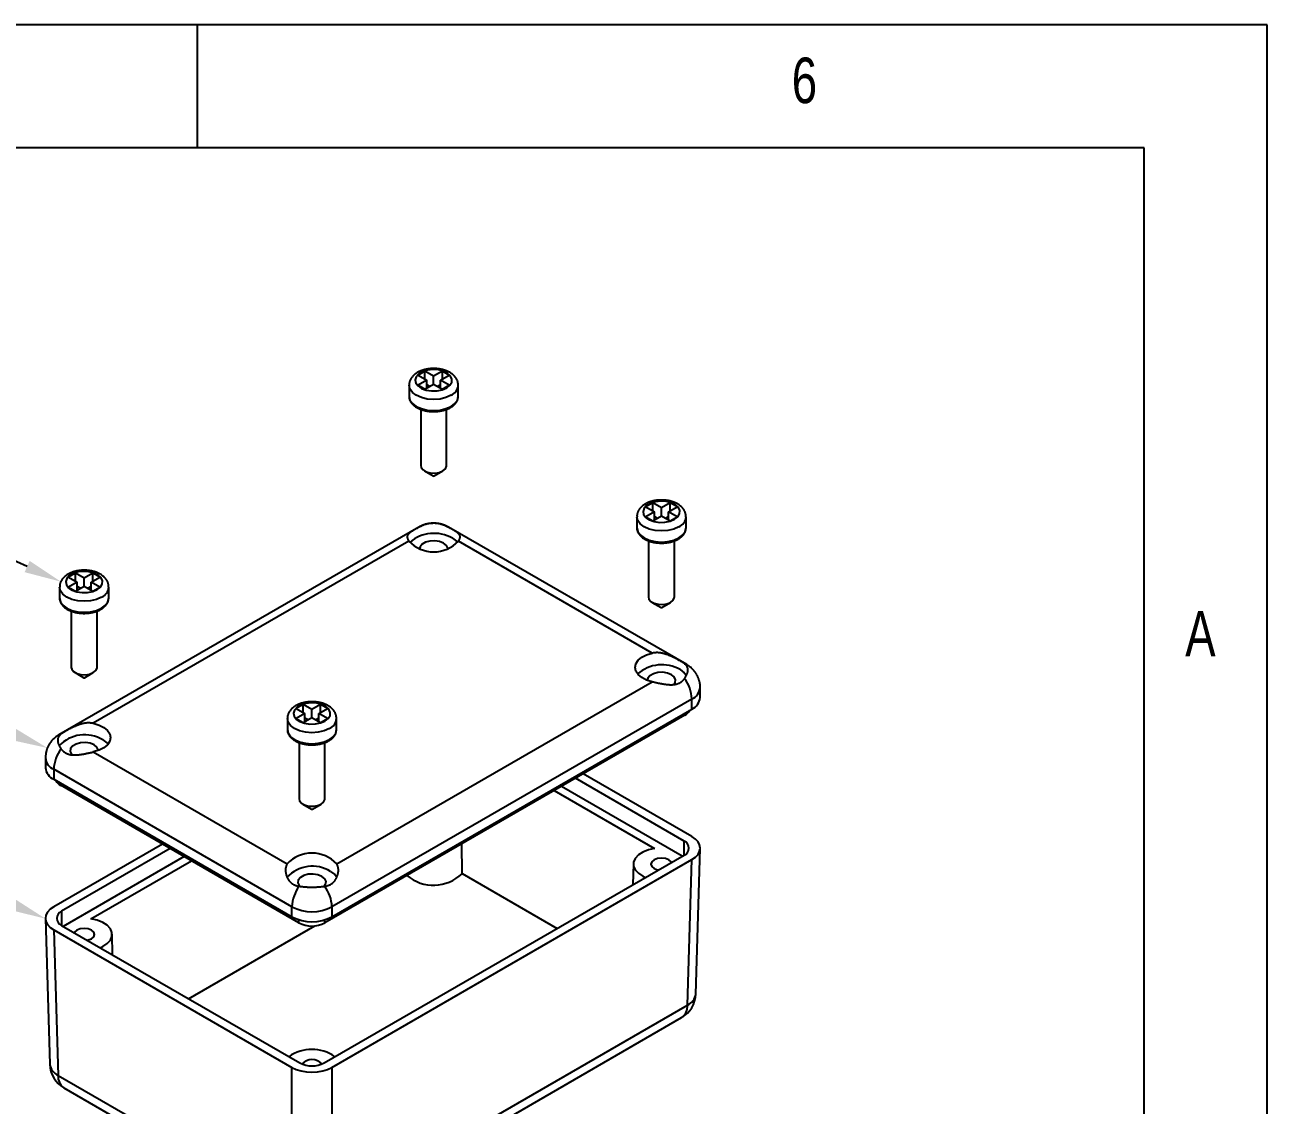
# Model space of a CAD drawing. Extents: x 5 to 292, y 5 to 205.
# Drawn here: x 241.5 to 292, y 161.1 to 205 of the extents above; entities that cross this region are included whole.
import ezdxf

# ---------------------------------------------------------------- set-up
doc = ezdxf.new("R2010")
doc.units = 0
doc.layers.get('0').update_dxf_attribs({"linetype": 'CONTINUOUS'})
doc.styles.add('SLDTEXTSTYLE0', font='TXT', dxfattribs={"width": 0.75})

# ---------------------------------------------------------------- blocks, each defined once
blk = doc.blocks.new('*X37')
at = {"color": 7, "linetype": 'CONTINUOUS'}
blk.add_line((240.94, 169.244), (220.015, 178.225), dxfattribs=at)
blk.add_solid([(241.038, 169.474), (242.318, 168.652), (240.841, 169.014)], dxfattribs=at)
blk = doc.blocks.new('*X38')
at = {"color": 7, "linetype": 'CONTINUOUS'}
blk.add_line((241.004, 176.152), (218.191, 185.304), dxfattribs=at)
blk.add_solid([(241.097, 176.384), (242.396, 175.594), (240.911, 175.92)], dxfattribs=at)
blk = doc.blocks.new('*X39')
at = {"color": 7, "linetype": 'CONTINUOUS'}
blk.add_line((241.574, 182.97), (219.493, 192.864), dxfattribs=at)
blk.add_solid([(241.676, 183.199), (242.943, 182.357), (241.471, 182.742)], dxfattribs=at)

msp = doc.modelspace()

# ---------------------------------------------------------------- linework, layer by layer
at = {"color": 7, "linetype": 'CONTINUOUS'}
for p, q in [((292, 205), (5, 205)), ((248.5, 200), (248.5, 205)), ((292, 77.25), (292, 205)), ((287, 200), (10, 200)), ((287, 60.25), (287, 200)), ((257.752, 190.913), (257.469, 190.75)), ((257.469, 190.75), (257.822, 190.546)), ((257.822, 190.546), (257.469, 190.342)), ((258.105, 190.709), (257.752, 190.913)), ((257.752, 190.587), (257.752, 190.913)), ((257.822, 190.219), (257.822, 190.546)), ((258.459, 190.913), (258.105, 190.709)), ((258.105, 190.383), (258.105, 190.709)), ((258.388, 190.546), (258.742, 190.75)), ((258.742, 190.342), (258.388, 190.546)), ((258.388, 190.219), (258.388, 190.546)), ((258.742, 190.75), (258.459, 190.913)), ((258.459, 190.587), (258.459, 190.913)), ((257.105, 190.342), (257.105, 189.893)), ((257.469, 190.342), (257.752, 190.179)), ((257.752, 190.179), (258.105, 190.383)), ((257.946, 190.291), (257.822, 190.362)), ((258.105, 190.383), (258.459, 190.179)), ((258.388, 190.362), (258.264, 190.291)), ((258.459, 190.179), (258.742, 190.342)), ((259.105, 189.893), (259.105, 190.342)), ((257.58, 189.366), (257.58, 187.076)), ((258.63, 187.076), (258.63, 189.367)), ((257.734, 186.861), (258.088, 186.657)), ((258.123, 186.657), (258.477, 186.861)), ((267.015, 185.566), (266.732, 185.403)), ((267.368, 185.362), (267.015, 185.566)), ((267.015, 185.239), (267.015, 185.566)), ((267.722, 185.566), (267.368, 185.362)), ((268.005, 185.403), (267.722, 185.566)), ((267.722, 185.239), (267.722, 185.566)), ((266.368, 184.994), (266.368, 184.545)), ((266.732, 185.403), (267.085, 185.198)), ((267.085, 185.198), (266.732, 184.994)), ((266.732, 184.994), (267.015, 184.831)), ((267.015, 184.831), (267.368, 185.035)), ((267.085, 184.872), (267.085, 185.198)), ((267.209, 184.943), (267.085, 185.015)), ((267.368, 185.035), (267.368, 185.362)), ((267.368, 185.035), (267.722, 184.831)), ((267.651, 185.015), (267.527, 184.943)), ((267.651, 185.198), (268.005, 185.403)), ((268.005, 184.994), (267.651, 185.198)), ((267.651, 184.872), (267.651, 185.198)), ((267.722, 184.831), (268.005, 184.994)), ((268.368, 184.545), (268.368, 184.994)), ((257.499, 184.573), (242.862, 176.124)), ((268.399, 178.981), (258.711, 184.573)), ((257.097, 184.003), (244.265, 176.595)), ((266.996, 179.452), (259.114, 184.003)), ((266.843, 184.018), (266.843, 181.728)), ((267.893, 181.728), (267.893, 184.019)), ((243.539, 182.708), (243.256, 182.545)), ((243.256, 182.545), (243.61, 182.341)), ((243.892, 182.504), (243.539, 182.708)), ((243.539, 182.382), (243.539, 182.708)), ((244.246, 182.708), (243.892, 182.504)), ((243.892, 182.178), (243.892, 182.504)), ((244.175, 182.341), (244.529, 182.545)), ((244.529, 182.545), (244.246, 182.708)), ((244.246, 182.382), (244.246, 182.708)), ((242.892, 182.137), (242.892, 181.688)), ((243.61, 182.341), (243.256, 182.137)), ((243.256, 182.137), (243.539, 181.974)), ((243.539, 181.974), (243.892, 182.178)), ((243.61, 182.014), (243.61, 182.341)), ((243.733, 182.086), (243.61, 182.157)), ((243.892, 182.178), (244.246, 181.974)), ((244.175, 182.157), (244.052, 182.086)), ((244.529, 182.137), (244.175, 182.341)), ((244.175, 182.014), (244.175, 182.341)), ((244.246, 181.974), (244.529, 182.137)), ((244.892, 181.688), (244.892, 182.137)), ((266.997, 181.514), (267.351, 181.31)), ((267.386, 181.31), (267.74, 181.514)), ((243.367, 181.161), (243.367, 178.871)), ((244.417, 178.871), (244.417, 181.162)), ((243.521, 178.656), (243.875, 178.452)), ((243.91, 178.452), (244.264, 178.656)), ((254.164, 170.88), (266.996, 178.288)), ((268.943, 177.645), (268.943, 178.054)), ((252.802, 177.361), (252.519, 177.198)), ((253.155, 177.157), (252.802, 177.361)), ((252.802, 177.034), (252.802, 177.361)), ((253.509, 177.361), (253.155, 177.157)), ((253.792, 177.198), (253.509, 177.361)), ((253.509, 177.034), (253.509, 177.361)), ((268.606, 177.584), (253.969, 169.134)), ((268.606, 177.176), (268.606, 177.584)), ((252.519, 177.198), (252.873, 176.994)), ((252.873, 176.994), (252.519, 176.789)), ((252.802, 176.626), (253.155, 176.83)), ((252.873, 176.667), (252.873, 176.994)), ((253.155, 176.83), (253.155, 177.157)), ((253.155, 176.83), (253.509, 176.626)), ((253.438, 176.994), (253.792, 177.198)), ((253.792, 176.789), (253.438, 176.994)), ((253.438, 176.667), (253.438, 176.994)), ((268.323, 176.931), (253.686, 168.481)), ((253.969, 168.726), (268.606, 177.176)), ((252.155, 176.789), (252.155, 176.34)), ((252.519, 176.789), (252.802, 176.626)), ((252.996, 176.738), (252.873, 176.81)), ((253.438, 176.81), (253.315, 176.738)), ((253.509, 176.626), (253.792, 176.789)), ((254.155, 176.34), (254.155, 176.789)), ((252.63, 175.813), (252.63, 173.523)), ((253.68, 173.523), (253.68, 175.815)), ((244.265, 175.431), (252.147, 170.88)), ((242.318, 175.196), (242.318, 174.788)), ((252.342, 169.134), (242.655, 174.727)), ((242.655, 174.727), (242.655, 174.319)), ((242.655, 174.319), (252.342, 168.726)), ((268.288, 171.807), (263.867, 174.359)), ((268.606, 171.991), (264.186, 174.543)), ((252.625, 168.481), (242.938, 174.074)), ((263.009, 173.863), (267.092, 171.506)), ((268.217, 171.195), (263.302, 174.032)), ((252.784, 173.309), (253.138, 173.105)), ((253.173, 173.105), (253.527, 173.309)), ((247.075, 171.685), (242.655, 169.133)), ((247.393, 171.501), (242.973, 168.95)), ((259.261, 170.482), (259.251, 171.694)), ((268.763, 165.587), (268.943, 171.51)), ((247.959, 171.175), (243.044, 168.337)), ((244.169, 168.649), (248.252, 171.006)), ((253.65, 162.786), (268.288, 171.236)), ((253.969, 162.602), (268.606, 171.052)), ((266.229, 170.876), (266.211, 170.037)), ((268.427, 165.136), (268.606, 171.052)), ((259.261, 170.482), (263.121, 168.253)), ((252.342, 168.726), (252.342, 169.134)), ((253.969, 169.134), (253.969, 168.726)), ((242.318, 168.652), (242.497, 162.73)), ((242.973, 168.378), (252.66, 162.786)), ((248.14, 165.396), (253.275, 168.36)), ((242.655, 168.195), (252.342, 162.602)), ((242.655, 168.195), (242.834, 162.279)), ((245.049, 167.18), (245.031, 168.019)), ((253.969, 156.789), (268.427, 165.136)), ((253.73, 156.279), (268.189, 164.626)), ((242.834, 162.279), (252.342, 156.789)), ((252.342, 156.789), (252.342, 162.602)), ((253.969, 162.602), (253.969, 156.789)), ((243.072, 161.768), (252.581, 156.279))]:
    msp.add_line(p, q, dxfattribs=at)
at = {"color": 8, "linetype": 'CONTINUOUS'}
for p, q in [((268.323, 176.931), (268.323, 177.013)), ((242.938, 174.074), (242.938, 174.155)), ((268.288, 171.236), (268.288, 171.807)), ((242.973, 168.95), (242.973, 168.378)), ((252.625, 168.481), (252.625, 168.607)), ((253.686, 168.481), (253.686, 168.607))]:
    msp.add_line(p, q, dxfattribs=at)
at = {"color": 7, "linetype": 'CONTINUOUS'}
for points in [[(259.102, 190.344), (259.1, 190.363), (259.099, 190.382), (259.098, 190.401), (259.096, 190.42), (259.093, 190.439), (259.09, 190.458), (259.086, 190.476), (259.082, 190.495), (259.076, 190.513), (259.07, 190.531), (259.062, 190.548), (259.054, 190.566), (259.046, 190.583), (259.036, 190.6), (259.026, 190.616), (259.016, 190.632), (259.005, 190.648), (258.993, 190.664), (258.981, 190.679), (258.969, 190.694), (258.956, 190.709), (258.943, 190.723), (258.929, 190.737), (258.915, 190.751), (258.9, 190.764), (258.886, 190.777), (258.87, 190.79), (258.854, 190.802), (258.838, 190.814), (258.822, 190.826), (258.805, 190.837), (258.787, 190.848), (258.77, 190.859), (258.752, 190.869), (258.734, 190.879), (258.715, 190.889), (258.696, 190.899), (258.677, 190.908), (258.657, 190.916), (258.637, 190.925), (258.617, 190.933), (258.597, 190.941), (258.577, 190.948), (258.556, 190.955), (258.535, 190.962), (258.513, 190.968), (258.492, 190.974), (258.47, 190.98), (258.448, 190.985), (258.426, 190.99), (258.404, 190.995), (258.382, 191), (258.359, 191.004), (258.336, 191.007), (258.313, 191.011), (258.29, 191.014), (258.267, 191.016), (258.244, 191.018), (258.221, 191.02), (258.198, 191.022), (258.174, 191.023), (258.151, 191.024), (258.128, 191.025), (258.104, 191.025), (258.081, 191.025), (258.058, 191.024), (258.034, 191.023), (258.011, 191.022), (257.988, 191.02), (257.964, 191.018), (257.941, 191.016), (257.918, 191.013), (257.895, 191.01), (257.872, 191.007), (257.85, 191.003), (257.827, 190.999), (257.805, 190.995), (257.783, 190.99), (257.761, 190.985), (257.739, 190.98), (257.717, 190.974), (257.695, 190.968), (257.674, 190.961), (257.653, 190.955), (257.632, 190.947), (257.612, 190.94), (257.591, 190.932), (257.571, 190.924), (257.552, 190.916), (257.532, 190.907), (257.513, 190.898), (257.494, 190.888), (257.476, 190.879), (257.457, 190.869), (257.439, 190.858), (257.422, 190.848), (257.404, 190.836), (257.388, 190.825), (257.371, 190.813), (257.355, 190.801), (257.339, 190.789), (257.324, 190.776), (257.309, 190.763), (257.294, 190.75), (257.28, 190.736), (257.266, 190.722), (257.253, 190.708), (257.241, 190.693), (257.228, 190.678), (257.217, 190.663), (257.205, 190.647), (257.195, 190.631), (257.184, 190.615), (257.174, 190.598), (257.165, 190.581), (257.156, 190.564), (257.148, 190.547), (257.14, 190.529), (257.133, 190.511), (257.126, 190.493), (257.121, 190.475), (257.117, 190.456), (257.114, 190.437), (257.112, 190.419), (257.111, 190.4), (257.111, 190.381), (257.112, 190.362), (257.113, 190.342)], [(257.11, 189.896), (257.108, 189.88), (257.106, 189.863), (257.106, 189.847), (257.107, 189.831), (257.109, 189.815), (257.113, 189.798), (257.118, 189.782), (257.123, 189.766), (257.129, 189.75), (257.136, 189.735), (257.144, 189.719), (257.152, 189.704), (257.16, 189.689), (257.168, 189.674), (257.178, 189.659), (257.187, 189.644), (257.197, 189.63), (257.207, 189.616), (257.218, 189.602), (257.23, 189.589), (257.242, 189.575), (257.255, 189.562), (257.268, 189.55), (257.281, 189.537), (257.296, 189.525), (257.31, 189.513), (257.325, 189.501), (257.341, 189.489), (257.357, 189.478), (257.373, 189.467), (257.39, 189.456), (257.407, 189.446), (257.425, 189.435), (257.443, 189.425), (257.461, 189.416), (257.479, 189.407), (257.498, 189.397), (257.518, 189.389), (257.537, 189.38), (257.557, 189.372), (257.578, 189.364), (257.598, 189.357), (257.619, 189.349), (257.64, 189.342), (257.662, 189.336), (257.683, 189.33), (257.705, 189.324), (257.727, 189.318), (257.75, 189.313), (257.772, 189.308), (257.795, 189.303), (257.818, 189.299), (257.841, 189.295), (257.864, 189.291), (257.888, 189.288), (257.911, 189.285), (257.935, 189.282), (257.958, 189.28), (257.982, 189.278), (258.006, 189.276), (258.03, 189.275), (258.054, 189.274), (258.078, 189.273), (258.102, 189.273), (258.126, 189.273), (258.15, 189.274), (258.174, 189.275), (258.198, 189.276), (258.222, 189.277), (258.246, 189.279), (258.269, 189.281), (258.293, 189.284), (258.317, 189.287), (258.34, 189.29), (258.363, 189.294), (258.387, 189.297), (258.409, 189.302), (258.432, 189.306), (258.455, 189.311), (258.477, 189.316), (258.499, 189.322), (258.521, 189.328), (258.543, 189.334), (258.565, 189.341), (258.586, 189.348), (258.607, 189.355), (258.627, 189.362), (258.648, 189.37), (258.668, 189.378), (258.688, 189.386), (258.707, 189.395), (258.726, 189.404), (258.745, 189.413), (258.763, 189.423), (258.781, 189.433), (258.799, 189.443), (258.816, 189.453), (258.833, 189.464), (258.849, 189.475), (258.865, 189.486), (258.881, 189.498), (258.896, 189.509), (258.911, 189.521), (258.925, 189.534), (258.939, 189.546), (258.952, 189.559), (258.965, 189.572), (258.977, 189.585), (258.989, 189.599), (259.001, 189.613), (259.012, 189.627), (259.022, 189.641), (259.032, 189.655), (259.041, 189.67), (259.05, 189.685), (259.058, 189.7), (259.066, 189.715), (259.072, 189.731), (259.078, 189.746), (259.083, 189.762), (259.087, 189.778), (259.091, 189.794), (259.094, 189.81), (259.096, 189.827), (259.098, 189.843), (259.1, 189.859), (259.102, 189.876), (259.103, 189.892)], [(268.365, 184.996), (268.363, 185.015), (268.362, 185.035), (268.361, 185.054), (268.359, 185.073), (268.356, 185.091), (268.353, 185.11), (268.35, 185.129), (268.345, 185.147), (268.339, 185.165), (268.333, 185.183), (268.325, 185.201), (268.317, 185.218), (268.309, 185.235), (268.299, 185.252), (268.289, 185.269), (268.279, 185.285), (268.268, 185.301), (268.256, 185.317), (268.244, 185.332), (268.232, 185.347), (268.219, 185.361), (268.206, 185.376), (268.192, 185.39), (268.178, 185.403), (268.164, 185.417), (268.149, 185.43), (268.133, 185.442), (268.117, 185.455), (268.101, 185.467), (268.085, 185.479), (268.068, 185.49), (268.051, 185.501), (268.033, 185.512), (268.015, 185.522), (267.997, 185.532), (267.978, 185.542), (267.959, 185.551), (267.94, 185.56), (267.92, 185.569), (267.901, 185.577), (267.881, 185.585), (267.86, 185.593), (267.84, 185.601), (267.819, 185.608), (267.798, 185.614), (267.776, 185.621), (267.755, 185.627), (267.733, 185.633), (267.711, 185.638), (267.689, 185.643), (267.667, 185.648), (267.645, 185.652), (267.622, 185.656), (267.599, 185.66), (267.577, 185.663), (267.554, 185.666), (267.531, 185.669), (267.507, 185.671), (267.484, 185.673), (267.461, 185.674), (267.438, 185.676), (267.414, 185.677), (267.391, 185.677), (267.367, 185.677), (267.344, 185.677), (267.321, 185.677), (267.297, 185.676), (267.274, 185.674), (267.251, 185.673), (267.228, 185.671), (267.204, 185.669), (267.181, 185.666), (267.158, 185.663), (267.136, 185.66), (267.113, 185.656), (267.09, 185.652), (267.068, 185.647), (267.046, 185.643), (267.024, 185.638), (267.002, 185.632), (266.98, 185.626), (266.959, 185.62), (266.937, 185.614), (266.916, 185.607), (266.895, 185.6), (266.875, 185.593), (266.855, 185.585), (266.835, 185.577), (266.815, 185.568), (266.795, 185.559), (266.776, 185.55), (266.757, 185.541), (266.739, 185.531), (266.72, 185.521), (266.702, 185.511), (266.685, 185.5), (266.668, 185.489), (266.651, 185.478), (266.634, 185.466), (266.618, 185.454), (266.602, 185.441), (266.587, 185.429), (266.572, 185.416), (266.557, 185.402), (266.543, 185.389), (266.529, 185.375), (266.516, 185.36), (266.504, 185.346), (266.492, 185.331), (266.48, 185.315), (266.469, 185.3), (266.458, 185.284), (266.447, 185.267), (266.438, 185.251), (266.428, 185.234), (266.419, 185.217), (266.411, 185.199), (266.403, 185.182), (266.396, 185.164), (266.39, 185.146), (266.384, 185.127), (266.38, 185.109), (266.377, 185.09), (266.375, 185.071), (266.374, 185.052), (266.374, 185.033), (266.375, 185.014), (266.376, 184.995)], [(257.587, 184.609), (257.571, 184.6), (257.554, 184.592), (257.538, 184.584), (257.522, 184.575), (257.506, 184.567), (257.49, 184.558), (257.474, 184.55), (257.459, 184.541), (257.443, 184.533), (257.428, 184.524), (257.413, 184.516), (257.398, 184.508), (257.384, 184.499), (257.369, 184.491), (257.355, 184.483), (257.341, 184.475), (257.328, 184.467), (257.315, 184.46), (257.302, 184.452), (257.289, 184.444), (257.276, 184.437), (257.264, 184.43), (257.252, 184.422), (257.241, 184.415), (257.229, 184.408), (257.218, 184.401), (257.207, 184.394), (257.197, 184.387), (257.187, 184.38), (257.177, 184.374), (257.167, 184.367), (257.158, 184.36), (257.149, 184.354), (257.141, 184.348), (257.133, 184.341), (257.125, 184.335), (257.117, 184.329), (257.11, 184.322), (257.103, 184.316), (257.096, 184.31), (257.09, 184.304), (257.084, 184.298), (257.078, 184.291), (257.073, 184.285), (257.068, 184.279), (257.063, 184.273), (257.059, 184.267), (257.055, 184.26), (257.051, 184.254), (257.047, 184.247), (257.044, 184.241), (257.041, 184.234), (257.039, 184.228), (257.037, 184.221), (257.035, 184.214), (257.033, 184.207), (257.032, 184.2), (257.031, 184.193), (257.03, 184.186), (257.03, 184.179), (257.03, 184.172), (257.03, 184.164), (257.031, 184.157), (257.032, 184.149), (257.034, 184.141), (257.035, 184.133), (257.038, 184.125), (257.04, 184.116), (257.043, 184.108), (257.047, 184.099), (257.051, 184.09), (257.055, 184.081), (257.059, 184.071), (257.064, 184.062), (257.069, 184.052), (257.074, 184.042), (257.08, 184.033), (257.085, 184.023), (257.091, 184.013), (257.097, 184.003)], [(258.711, 184.573), (258.693, 184.582), (258.676, 184.591), (258.658, 184.6), (258.64, 184.608), (258.622, 184.617), (258.604, 184.625), (258.586, 184.633), (258.568, 184.641), (258.55, 184.649), (258.532, 184.656), (258.513, 184.663), (258.495, 184.67), (258.476, 184.676), (258.457, 184.682), (258.438, 184.688), (258.419, 184.693), (258.4, 184.698), (258.381, 184.703), (258.362, 184.707), (258.342, 184.711), (258.323, 184.714), (258.303, 184.717), (258.283, 184.72), (258.264, 184.723), (258.244, 184.725), (258.224, 184.727), (258.204, 184.729), (258.184, 184.73), (258.165, 184.731), (258.145, 184.732), (258.125, 184.732), (258.105, 184.733), (258.085, 184.732), (258.066, 184.732), (258.046, 184.731), (258.026, 184.73), (258.006, 184.729), (257.986, 184.727), (257.967, 184.725), (257.947, 184.723), (257.927, 184.72), (257.908, 184.717), (257.888, 184.714), (257.869, 184.71), (257.849, 184.706), (257.83, 184.702), (257.811, 184.698), (257.791, 184.693), (257.772, 184.688), (257.753, 184.682), (257.734, 184.676), (257.715, 184.67), (257.697, 184.664), (257.678, 184.657), (257.659, 184.65), (257.641, 184.643), (257.623, 184.635), (257.605, 184.627), (257.587, 184.619), (257.569, 184.611), (257.551, 184.602), (257.534, 184.593), (257.516, 184.583), (257.499, 184.573)], [(258.623, 184.609), (258.602, 184.617), (258.582, 184.625), (258.561, 184.633), (258.54, 184.641), (258.52, 184.649), (258.499, 184.656), (258.478, 184.664), (258.457, 184.671), (258.436, 184.678), (258.415, 184.684), (258.394, 184.691), (258.372, 184.697), (258.351, 184.702), (258.329, 184.707), (258.308, 184.711), (258.286, 184.715), (258.264, 184.719), (258.241, 184.722), (258.219, 184.724), (258.196, 184.726), (258.174, 184.728), (258.151, 184.729), (258.129, 184.729), (258.106, 184.729), (258.083, 184.729), (258.06, 184.728), (258.038, 184.727), (258.015, 184.725), (257.992, 184.723), (257.97, 184.721), (257.947, 184.718), (257.925, 184.715), (257.902, 184.711), (257.88, 184.707), (257.858, 184.703), (257.836, 184.698), (257.814, 184.693), (257.793, 184.687), (257.771, 184.681), (257.75, 184.675), (257.729, 184.668), (257.708, 184.661), (257.687, 184.653), (257.667, 184.645), (257.647, 184.636), (257.627, 184.628), (257.607, 184.618), (257.587, 184.609)], [(259.114, 184.003), (259.119, 184.013), (259.125, 184.023), (259.13, 184.032), (259.136, 184.042), (259.141, 184.052), (259.146, 184.062), (259.151, 184.071), (259.155, 184.08), (259.159, 184.09), (259.163, 184.099), (259.167, 184.108), (259.17, 184.116), (259.173, 184.125), (259.175, 184.133), (259.177, 184.141), (259.178, 184.149), (259.179, 184.157), (259.18, 184.164), (259.18, 184.172), (259.18, 184.179), (259.18, 184.186), (259.179, 184.193), (259.178, 184.201), (259.177, 184.207), (259.176, 184.214), (259.174, 184.221), (259.172, 184.228), (259.169, 184.234), (259.166, 184.241), (259.163, 184.247), (259.16, 184.254), (259.156, 184.26), (259.152, 184.267), (259.147, 184.273), (259.143, 184.279), (259.137, 184.285), (259.132, 184.291), (259.126, 184.298), (259.12, 184.304), (259.114, 184.31), (259.107, 184.316), (259.1, 184.322), (259.093, 184.329), (259.086, 184.335), (259.078, 184.341), (259.069, 184.348), (259.061, 184.354), (259.052, 184.36), (259.043, 184.367), (259.033, 184.374), (259.024, 184.38), (259.013, 184.387), (259.003, 184.394), (258.992, 184.401), (258.981, 184.408), (258.97, 184.415), (258.958, 184.422), (258.946, 184.43), (258.934, 184.437), (258.922, 184.444), (258.909, 184.452), (258.896, 184.46), (258.883, 184.467), (258.869, 184.475), (258.855, 184.483), (258.841, 184.491), (258.827, 184.499), (258.812, 184.508), (258.797, 184.516), (258.782, 184.524), (258.767, 184.533), (258.752, 184.541), (258.736, 184.55), (258.721, 184.558), (258.705, 184.567), (258.689, 184.575), (258.672, 184.584), (258.656, 184.592), (258.64, 184.6), (258.623, 184.609)], [(266.373, 184.549), (266.371, 184.532), (266.369, 184.516), (266.369, 184.5), (266.37, 184.483), (266.373, 184.467), (266.376, 184.451), (266.381, 184.435), (266.386, 184.419), (266.393, 184.403), (266.399, 184.387), (266.407, 184.372), (266.415, 184.356), (266.423, 184.341), (266.432, 184.326), (266.441, 184.311), (266.45, 184.297), (266.46, 184.283), (266.471, 184.269), (266.482, 184.255), (266.493, 184.241), (266.505, 184.228), (266.518, 184.215), (266.531, 184.202), (266.545, 184.189), (266.559, 184.177), (266.573, 184.165), (266.588, 184.153), (266.604, 184.142), (266.62, 184.13), (266.636, 184.119), (266.653, 184.109), (266.67, 184.098), (266.688, 184.088), (266.706, 184.078), (266.724, 184.068), (266.743, 184.059), (266.761, 184.05), (266.781, 184.041), (266.8, 184.033), (266.82, 184.025), (266.841, 184.017), (266.861, 184.009), (266.882, 184.002), (266.903, 183.995), (266.925, 183.988), (266.946, 183.982), (266.968, 183.976), (266.99, 183.97), (267.013, 183.965), (267.035, 183.96), (267.058, 183.955), (267.081, 183.951), (267.104, 183.947), (267.127, 183.943), (267.151, 183.94), (267.174, 183.937), (267.198, 183.934), (267.222, 183.932), (267.245, 183.93), (267.269, 183.929), (267.293, 183.927), (267.317, 183.926), (267.341, 183.926), (267.365, 183.926), (267.389, 183.926), (267.413, 183.926), (267.437, 183.927), (267.461, 183.928), (267.485, 183.93), (267.509, 183.932), (267.533, 183.934), (267.556, 183.936), (267.58, 183.939), (267.603, 183.943), (267.626, 183.946), (267.65, 183.95), (267.673, 183.954), (267.695, 183.959), (267.718, 183.964), (267.74, 183.969), (267.763, 183.975), (267.785, 183.98), (267.806, 183.987), (267.828, 183.993), (267.849, 184), (267.87, 184.007), (267.891, 184.015), (267.911, 184.022), (267.931, 184.031), (267.951, 184.039), (267.97, 184.048), (267.989, 184.057), (268.008, 184.066), (268.026, 184.075), (268.044, 184.085), (268.062, 184.095), (268.079, 184.106), (268.096, 184.117), (268.112, 184.127), (268.128, 184.139), (268.144, 184.15), (268.159, 184.162), (268.174, 184.174), (268.188, 184.186), (268.202, 184.199), (268.215, 184.212), (268.228, 184.225), (268.24, 184.238), (268.252, 184.251), (268.264, 184.265), (268.275, 184.279), (268.285, 184.293), (268.295, 184.308), (268.305, 184.322), (268.313, 184.337), (268.321, 184.352), (268.329, 184.368), (268.335, 184.383), (268.341, 184.399), (268.346, 184.414), (268.35, 184.43), (268.354, 184.447), (268.357, 184.463), (268.359, 184.479), (268.361, 184.495), (268.363, 184.512), (268.365, 184.528), (268.367, 184.545)], [(244.889, 182.139), (244.888, 182.158), (244.886, 182.177), (244.885, 182.196), (244.883, 182.215), (244.88, 182.234), (244.877, 182.253), (244.874, 182.271), (244.869, 182.29), (244.863, 182.308), (244.857, 182.326), (244.85, 182.343), (244.841, 182.361), (244.833, 182.378), (244.823, 182.395), (244.813, 182.411), (244.803, 182.428), (244.792, 182.444), (244.78, 182.459), (244.768, 182.474), (244.756, 182.489), (244.743, 182.504), (244.73, 182.518), (244.716, 182.532), (244.702, 182.546), (244.688, 182.559), (244.673, 182.572), (244.657, 182.585), (244.642, 182.597), (244.625, 182.609), (244.609, 182.621), (244.592, 182.632), (244.575, 182.643), (244.557, 182.654), (244.539, 182.665), (244.521, 182.675), (244.502, 182.684), (244.483, 182.694), (244.464, 182.703), (244.444, 182.711), (244.425, 182.72), (244.405, 182.728), (244.384, 182.736), (244.364, 182.743), (244.343, 182.75), (244.322, 182.757), (244.301, 182.763), (244.279, 182.769), (244.257, 182.775), (244.235, 182.781), (244.213, 182.786), (244.191, 182.79), (244.169, 182.795), (244.146, 182.799), (244.123, 182.802), (244.101, 182.806), (244.078, 182.809), (244.055, 182.811), (244.031, 182.814), (244.008, 182.815), (243.985, 182.817), (243.962, 182.818), (243.938, 182.819), (243.915, 182.82), (243.891, 182.82), (243.868, 182.82), (243.845, 182.819), (243.821, 182.818), (243.798, 182.817), (243.775, 182.815), (243.752, 182.813), (243.728, 182.811), (243.705, 182.808), (243.682, 182.805), (243.66, 182.802), (243.637, 182.798), (243.614, 182.794), (243.592, 182.79), (243.57, 182.785), (243.548, 182.78), (243.526, 182.775), (243.504, 182.769), (243.483, 182.763), (243.461, 182.756), (243.44, 182.75), (243.419, 182.743), (243.399, 182.735), (243.379, 182.727), (243.359, 182.719), (243.339, 182.711), (243.319, 182.702), (243.3, 182.693), (243.281, 182.684), (243.263, 182.674), (243.244, 182.664), (243.227, 182.653), (243.209, 182.643), (243.192, 182.632), (243.175, 182.62), (243.158, 182.608), (243.142, 182.596), (243.126, 182.584), (243.111, 182.571), (243.096, 182.558), (243.081, 182.545), (243.067, 182.531), (243.054, 182.517), (243.04, 182.503), (243.028, 182.488), (243.016, 182.473), (243.004, 182.458), (242.993, 182.442), (242.982, 182.426), (242.971, 182.41), (242.962, 182.393), (242.952, 182.377), (242.943, 182.359), (242.935, 182.342), (242.927, 182.324), (242.92, 182.306), (242.914, 182.288), (242.908, 182.27), (242.904, 182.251), (242.901, 182.233), (242.899, 182.214), (242.898, 182.195), (242.898, 182.176), (242.899, 182.157), (242.9, 182.138)], [(242.897, 181.691), (242.895, 181.675), (242.893, 181.659), (242.893, 181.642), (242.894, 181.626), (242.897, 181.61), (242.9, 181.593), (242.905, 181.577), (242.91, 181.561), (242.917, 181.545), (242.924, 181.53), (242.931, 181.514), (242.939, 181.499), (242.947, 181.484), (242.956, 181.469), (242.965, 181.454), (242.974, 181.44), (242.984, 181.425), (242.995, 181.411), (243.006, 181.397), (243.017, 181.384), (243.029, 181.371), (243.042, 181.357), (243.055, 181.345), (243.069, 181.332), (243.083, 181.32), (243.097, 181.308), (243.113, 181.296), (243.128, 181.284), (243.144, 181.273), (243.16, 181.262), (243.177, 181.251), (243.194, 181.241), (243.212, 181.23), (243.23, 181.221), (243.248, 181.211), (243.267, 181.202), (243.286, 181.193), (243.305, 181.184), (243.324, 181.175), (243.344, 181.167), (243.365, 181.159), (243.385, 181.152), (243.406, 181.144), (243.427, 181.138), (243.449, 181.131), (243.47, 181.125), (243.492, 181.119), (243.514, 181.113), (243.537, 181.108), (243.559, 181.103), (243.582, 181.098), (243.605, 181.094), (243.628, 181.09), (243.651, 181.086), (243.675, 181.083), (243.698, 181.08), (243.722, 181.077), (243.746, 181.075), (243.769, 181.073), (243.793, 181.071), (243.817, 181.07), (243.841, 181.069), (243.865, 181.068), (243.889, 181.068), (243.913, 181.068), (243.937, 181.069), (243.961, 181.07), (243.985, 181.071), (244.009, 181.072), (244.033, 181.074), (244.057, 181.076), (244.08, 181.079), (244.104, 181.082), (244.127, 181.085), (244.151, 181.089), (244.174, 181.093), (244.197, 181.097), (244.219, 181.101), (244.242, 181.106), (244.264, 181.112), (244.287, 181.117), (244.309, 181.123), (244.33, 181.129), (244.352, 181.136), (244.373, 181.143), (244.394, 181.15), (244.415, 181.157), (244.435, 181.165), (244.455, 181.173), (244.475, 181.182), (244.494, 181.19), (244.513, 181.199), (244.532, 181.208), (244.55, 181.218), (244.568, 181.228), (244.586, 181.238), (244.603, 181.248), (244.62, 181.259), (244.637, 181.27), (244.652, 181.281), (244.668, 181.293), (244.683, 181.305), (244.698, 181.317), (244.712, 181.329), (244.726, 181.341), (244.739, 181.354), (244.752, 181.367), (244.764, 181.38), (244.776, 181.394), (244.788, 181.408), (244.799, 181.422), (244.809, 181.436), (244.819, 181.45), (244.829, 181.465), (244.837, 181.48), (244.845, 181.495), (244.853, 181.51), (244.859, 181.526), (244.865, 181.541), (244.87, 181.557), (244.874, 181.573), (244.878, 181.589), (244.881, 181.605), (244.883, 181.622), (244.885, 181.638), (244.887, 181.654), (244.889, 181.671), (244.891, 181.687)], [(268.31, 179.016), (268.301, 179.023), (268.291, 179.03), (268.281, 179.036), (268.271, 179.043), (268.261, 179.05), (268.25, 179.057), (268.239, 179.064), (268.227, 179.071), (268.215, 179.079), (268.203, 179.086), (268.191, 179.093), (268.178, 179.101), (268.165, 179.109), (268.152, 179.116), (268.139, 179.124), (268.125, 179.132), (268.111, 179.14), (268.097, 179.148), (268.082, 179.156), (268.068, 179.165), (268.053, 179.173), (268.038, 179.181), (268.022, 179.19), (268.007, 179.198), (267.991, 179.207), (267.975, 179.215), (267.959, 179.224), (267.943, 179.232), (267.927, 179.241), (267.911, 179.249), (267.894, 179.257), (267.877, 179.266), (267.86, 179.274), (267.844, 179.282), (267.826, 179.291), (267.809, 179.299), (267.792, 179.307), (267.775, 179.315), (267.757, 179.323), (267.74, 179.331), (267.722, 179.338), (267.704, 179.346), (267.686, 179.353), (267.668, 179.36), (267.65, 179.368), (267.632, 179.374), (267.614, 179.381), (267.596, 179.388), (267.578, 179.394), (267.559, 179.4), (267.541, 179.406), (267.522, 179.412), (267.504, 179.418), (267.485, 179.423), (267.467, 179.428), (267.448, 179.433), (267.429, 179.437), (267.41, 179.442), (267.391, 179.446), (267.372, 179.45), (267.354, 179.453), (267.335, 179.457), (267.316, 179.46), (267.297, 179.462), (267.278, 179.465), (267.259, 179.467), (267.24, 179.468), (267.221, 179.469), (267.202, 179.47), (267.183, 179.47), (267.164, 179.469), (267.145, 179.468), (267.127, 179.467), (267.108, 179.466), (267.089, 179.464), (267.071, 179.462), (267.052, 179.46), (267.033, 179.457), (267.015, 179.455), (266.996, 179.452)], [(268.31, 178.419), (268.319, 178.433), (268.328, 178.448), (268.337, 178.463), (268.346, 178.478), (268.355, 178.493), (268.363, 178.507), (268.371, 178.522), (268.379, 178.537), (268.387, 178.551), (268.394, 178.566), (268.401, 178.58), (268.407, 178.595), (268.413, 178.609), (268.419, 178.624), (268.424, 178.638), (268.428, 178.652), (268.432, 178.666), (268.436, 178.68), (268.438, 178.693), (268.441, 178.707), (268.442, 178.721), (268.443, 178.734), (268.444, 178.747), (268.444, 178.761), (268.444, 178.774), (268.443, 178.786), (268.442, 178.799), (268.44, 178.812), (268.437, 178.824), (268.435, 178.836), (268.432, 178.848), (268.428, 178.86), (268.424, 178.872), (268.419, 178.883), (268.414, 178.894), (268.409, 178.905), (268.403, 178.916), (268.397, 178.927), (268.39, 178.937), (268.383, 178.947), (268.375, 178.956), (268.367, 178.966), (268.359, 178.975), (268.35, 178.984), (268.341, 178.992), (268.331, 179.001), (268.321, 179.009), (268.31, 179.016)], [(268.94, 178.053), (268.942, 178.071), (268.943, 178.088), (268.943, 178.106), (268.943, 178.123), (268.942, 178.141), (268.941, 178.159), (268.939, 178.176), (268.937, 178.194), (268.934, 178.211), (268.931, 178.228), (268.927, 178.246), (268.923, 178.263), (268.919, 178.28), (268.914, 178.298), (268.91, 178.315), (268.905, 178.332), (268.9, 178.349), (268.894, 178.366), (268.889, 178.382), (268.883, 178.399), (268.877, 178.416), (268.871, 178.432), (268.865, 178.449), (268.858, 178.465), (268.851, 178.481), (268.844, 178.497), (268.837, 178.513), (268.829, 178.529), (268.821, 178.544), (268.813, 178.56), (268.804, 178.575), (268.796, 178.59), (268.787, 178.605), (268.777, 178.62), (268.768, 178.635), (268.758, 178.65), (268.748, 178.664), (268.737, 178.679), (268.727, 178.693), (268.716, 178.707), (268.705, 178.72), (268.694, 178.734), (268.682, 178.748), (268.671, 178.761), (268.659, 178.774), (268.647, 178.787), (268.635, 178.799), (268.622, 178.812), (268.61, 178.824), (268.597, 178.836), (268.584, 178.848), (268.57, 178.859), (268.557, 178.87), (268.543, 178.881), (268.529, 178.892), (268.515, 178.902), (268.501, 178.913), (268.487, 178.923), (268.472, 178.933), (268.458, 178.942), (268.443, 178.952), (268.428, 178.962), (268.413, 178.971), (268.399, 178.981)], [(266.996, 178.288), (267.015, 178.284), (267.033, 178.28), (267.052, 178.276), (267.071, 178.272), (267.089, 178.268), (267.108, 178.263), (267.127, 178.259), (267.146, 178.255), (267.164, 178.251), (267.183, 178.247), (267.202, 178.243), (267.221, 178.239), (267.24, 178.235), (267.259, 178.231), (267.278, 178.227), (267.297, 178.223), (267.316, 178.22), (267.335, 178.216), (267.354, 178.212), (267.373, 178.209), (267.391, 178.205), (267.41, 178.202), (267.429, 178.198), (267.448, 178.195), (267.467, 178.192), (267.485, 178.189), (267.504, 178.186), (267.522, 178.184), (267.541, 178.181), (267.559, 178.179), (267.578, 178.177), (267.596, 178.175), (267.614, 178.173), (267.632, 178.171), (267.65, 178.17), (267.669, 178.169), (267.686, 178.168), (267.704, 178.167), (267.722, 178.166), (267.74, 178.166), (267.757, 178.166), (267.775, 178.166), (267.792, 178.166), (267.809, 178.167), (267.827, 178.168), (267.844, 178.169), (267.86, 178.171), (267.877, 178.173), (267.894, 178.175), (267.911, 178.177), (267.927, 178.18), (267.943, 178.183), (267.959, 178.187), (267.975, 178.191), (267.991, 178.195), (268.007, 178.2), (268.022, 178.205), (268.038, 178.21), (268.053, 178.216), (268.068, 178.222), (268.082, 178.228), (268.097, 178.235), (268.111, 178.243), (268.125, 178.25), (268.139, 178.258), (268.152, 178.267), (268.165, 178.275), (268.178, 178.285), (268.191, 178.294), (268.203, 178.304), (268.215, 178.314), (268.227, 178.325), (268.239, 178.335), (268.25, 178.347), (268.261, 178.358), (268.271, 178.37), (268.282, 178.381), (268.291, 178.394), (268.301, 178.406), (268.31, 178.419)], [(254.152, 176.791), (254.151, 176.81), (254.149, 176.83), (254.148, 176.849), (254.146, 176.868), (254.144, 176.887), (254.14, 176.905), (254.137, 176.924), (254.132, 176.942), (254.126, 176.96), (254.12, 176.978), (254.113, 176.996), (254.105, 177.013), (254.096, 177.03), (254.086, 177.047), (254.076, 177.064), (254.066, 177.08), (254.055, 177.096), (254.043, 177.112), (254.031, 177.127), (254.019, 177.142), (254.006, 177.157), (253.993, 177.171), (253.979, 177.185), (253.965, 177.199), (253.951, 177.212), (253.936, 177.225), (253.92, 177.238), (253.905, 177.25), (253.888, 177.262), (253.872, 177.274), (253.855, 177.285), (253.838, 177.296), (253.82, 177.307), (253.802, 177.317), (253.784, 177.327), (253.765, 177.337), (253.746, 177.346), (253.727, 177.355), (253.708, 177.364), (253.688, 177.372), (253.668, 177.38), (253.647, 177.388), (253.627, 177.396), (253.606, 177.403), (253.585, 177.409), (253.564, 177.416), (253.542, 177.422), (253.52, 177.428), (253.499, 177.433), (253.476, 177.438), (253.454, 177.443), (253.432, 177.447), (253.409, 177.451), (253.386, 177.455), (253.364, 177.458), (253.341, 177.461), (253.318, 177.464), (253.295, 177.466), (253.271, 177.468), (253.248, 177.47), (253.225, 177.471), (253.201, 177.472), (253.178, 177.472), (253.155, 177.472), (253.131, 177.472), (253.108, 177.472), (253.084, 177.471), (253.061, 177.469), (253.038, 177.468), (253.015, 177.466), (252.992, 177.464), (252.969, 177.461), (252.946, 177.458), (252.923, 177.455), (252.9, 177.451), (252.877, 177.447), (252.855, 177.442), (252.833, 177.438), (252.811, 177.433), (252.789, 177.427), (252.767, 177.421), (252.746, 177.415), (252.724, 177.409), (252.703, 177.402), (252.683, 177.395), (252.662, 177.388), (252.642, 177.38), (252.622, 177.372), (252.602, 177.363), (252.582, 177.355), (252.563, 177.346), (252.544, 177.336), (252.526, 177.326), (252.508, 177.316), (252.49, 177.306), (252.472, 177.295), (252.455, 177.284), (252.438, 177.273), (252.421, 177.261), (252.405, 177.249), (252.389, 177.237), (252.374, 177.224), (252.359, 177.211), (252.344, 177.198), (252.33, 177.184), (252.317, 177.17), (252.304, 177.155), (252.291, 177.141), (252.279, 177.126), (252.267, 177.11), (252.256, 177.095), (252.245, 177.079), (252.235, 177.063), (252.225, 177.046), (252.215, 177.029), (252.206, 177.012), (252.198, 176.994), (252.19, 176.977), (252.183, 176.959), (252.177, 176.941), (252.171, 176.922), (252.167, 176.904), (252.164, 176.885), (252.162, 176.866), (252.161, 176.847), (252.162, 176.828), (252.162, 176.809), (252.163, 176.79)], [(244.265, 176.595), (244.241, 176.598), (244.218, 176.601), (244.195, 176.603), (244.171, 176.606), (244.148, 176.608), (244.125, 176.609), (244.101, 176.611), (244.078, 176.611), (244.054, 176.611), (244.031, 176.611), (244.007, 176.61), (243.984, 176.608), (243.96, 176.605), (243.936, 176.602), (243.912, 176.598), (243.889, 176.594), (243.865, 176.589), (243.842, 176.584), (243.818, 176.578), (243.794, 176.572), (243.771, 176.565), (243.748, 176.558), (243.724, 176.551), (243.701, 176.543), (243.678, 176.535), (243.655, 176.527), (243.632, 176.518), (243.61, 176.509), (243.587, 176.5), (243.565, 176.491), (243.542, 176.482), (243.52, 176.472), (243.498, 176.463), (243.476, 176.453), (243.455, 176.443), (243.433, 176.433), (243.412, 176.422), (243.391, 176.412), (243.37, 176.402), (243.349, 176.391), (243.329, 176.381), (243.309, 176.37), (243.289, 176.359), (243.269, 176.349), (243.249, 176.338), (243.23, 176.328), (243.211, 176.317), (243.193, 176.307), (243.174, 176.297), (243.157, 176.286), (243.139, 176.276), (243.122, 176.266), (243.105, 176.257), (243.089, 176.247), (243.073, 176.238), (243.057, 176.228), (243.042, 176.219), (243.028, 176.21), (243.014, 176.201), (243, 176.193), (242.987, 176.184), (242.974, 176.176), (242.962, 176.167), (242.95, 176.159)], [(252.16, 176.344), (252.158, 176.327), (252.156, 176.311), (252.156, 176.295), (252.157, 176.278), (252.16, 176.262), (252.163, 176.246), (252.168, 176.23), (252.173, 176.214), (252.18, 176.198), (252.187, 176.182), (252.194, 176.167), (252.202, 176.151), (252.21, 176.136), (252.219, 176.121), (252.228, 176.107), (252.237, 176.092), (252.247, 176.078), (252.258, 176.064), (252.269, 176.05), (252.28, 176.036), (252.292, 176.023), (252.305, 176.01), (252.318, 175.997), (252.332, 175.985), (252.346, 175.972), (252.361, 175.96), (252.376, 175.948), (252.391, 175.937), (252.407, 175.925), (252.423, 175.914), (252.44, 175.904), (252.457, 175.893), (252.475, 175.883), (252.493, 175.873), (252.511, 175.863), (252.53, 175.854), (252.549, 175.845), (252.568, 175.836), (252.588, 175.828), (252.608, 175.82), (252.628, 175.812), (252.648, 175.804), (252.669, 175.797), (252.69, 175.79), (252.712, 175.783), (252.733, 175.777), (252.755, 175.771), (252.778, 175.766), (252.8, 175.76), (252.822, 175.755), (252.845, 175.751), (252.868, 175.746), (252.891, 175.742), (252.914, 175.739), (252.938, 175.735), (252.961, 175.732), (252.985, 175.73), (253.009, 175.727), (253.032, 175.725), (253.056, 175.724), (253.08, 175.722), (253.104, 175.722), (253.128, 175.721), (253.152, 175.721), (253.176, 175.721), (253.2, 175.721), (253.224, 175.722), (253.248, 175.723), (253.272, 175.725), (253.296, 175.727), (253.32, 175.729), (253.343, 175.731), (253.367, 175.734), (253.39, 175.738), (253.414, 175.741), (253.437, 175.745), (253.46, 175.749), (253.483, 175.754), (253.505, 175.759), (253.528, 175.764), (253.55, 175.77), (253.572, 175.776), (253.593, 175.782), (253.615, 175.788), (253.636, 175.795), (253.657, 175.802), (253.678, 175.81), (253.698, 175.818), (253.718, 175.826), (253.738, 175.834), (253.757, 175.843), (253.776, 175.852), (253.795, 175.861), (253.814, 175.871), (253.832, 175.88), (253.849, 175.891), (253.866, 175.901), (253.883, 175.912), (253.9, 175.923), (253.916, 175.934), (253.931, 175.945), (253.946, 175.957), (253.961, 175.969), (253.975, 175.981), (253.989, 175.994), (254.002, 176.007), (254.015, 176.02), (254.027, 176.033), (254.039, 176.046), (254.051, 176.06), (254.062, 176.074), (254.072, 176.088), (254.082, 176.103), (254.092, 176.118), (254.1, 176.132), (254.108, 176.147), (254.116, 176.163), (254.122, 176.178), (254.128, 176.194), (254.133, 176.21), (254.137, 176.226), (254.141, 176.242), (254.144, 176.258), (254.146, 176.274), (254.148, 176.291), (254.15, 176.307), (254.152, 176.323), (254.154, 176.34)], [(242.862, 176.124), (242.845, 176.113), (242.828, 176.101), (242.812, 176.09), (242.795, 176.079), (242.779, 176.068), (242.762, 176.056), (242.746, 176.044), (242.73, 176.033), (242.714, 176.02), (242.698, 176.008), (242.683, 175.995), (242.668, 175.982), (242.653, 175.968), (242.638, 175.955), (242.624, 175.94), (242.61, 175.926), (242.596, 175.911), (242.583, 175.896), (242.57, 175.881), (242.557, 175.865), (242.545, 175.85), (242.533, 175.834), (242.521, 175.817), (242.509, 175.801), (242.498, 175.784), (242.487, 175.767), (242.476, 175.75), (242.466, 175.733), (242.456, 175.716), (242.446, 175.698), (242.437, 175.681), (242.427, 175.663), (242.419, 175.645), (242.41, 175.626), (242.402, 175.608), (242.394, 175.589), (242.387, 175.571), (242.379, 175.552), (242.373, 175.533), (242.366, 175.514), (242.36, 175.494), (242.355, 175.475), (242.35, 175.456), (242.345, 175.436), (242.341, 175.416), (242.338, 175.397), (242.334, 175.377), (242.332, 175.357), (242.33, 175.337), (242.328, 175.317), (242.326, 175.297), (242.325, 175.277), (242.323, 175.257), (242.322, 175.237), (242.321, 175.217), (242.32, 175.197)], [(242.95, 176.159), (242.941, 176.15), (242.932, 176.141), (242.923, 176.132), (242.915, 176.123), (242.906, 176.114), (242.898, 176.105), (242.889, 176.095), (242.882, 176.086), (242.874, 176.076), (242.867, 176.066), (242.86, 176.056), (242.853, 176.046), (242.847, 176.036), (242.842, 176.025), (242.837, 176.014), (242.832, 176.003), (242.828, 175.991), (242.825, 175.979), (242.822, 175.967), (242.82, 175.955), (242.818, 175.942), (242.817, 175.93), (242.817, 175.917), (242.817, 175.904), (242.817, 175.891), (242.818, 175.877), (242.819, 175.864), (242.821, 175.85), (242.823, 175.836), (242.826, 175.822), (242.829, 175.808), (242.833, 175.794), (242.837, 175.78), (242.841, 175.766), (242.846, 175.751), (242.852, 175.737), (242.857, 175.723), (242.864, 175.708), (242.87, 175.694), (242.878, 175.679), (242.885, 175.664), (242.893, 175.65), (242.902, 175.635), (242.911, 175.62), (242.92, 175.606), (242.93, 175.591), (242.94, 175.576), (242.95, 175.561)], [(242.95, 175.561), (242.962, 175.545), (242.974, 175.53), (242.987, 175.515), (243, 175.501), (243.014, 175.486), (243.028, 175.473), (243.042, 175.459), (243.057, 175.447), (243.073, 175.434), (243.089, 175.423), (243.105, 175.412), (243.122, 175.401), (243.139, 175.391), (243.156, 175.382), (243.174, 175.373), (243.193, 175.365), (243.211, 175.357), (243.23, 175.35), (243.249, 175.344), (243.269, 175.338), (243.289, 175.333), (243.309, 175.328), (243.329, 175.324), (243.349, 175.32), (243.37, 175.317), (243.391, 175.314), (243.412, 175.312), (243.433, 175.31), (243.455, 175.309), (243.476, 175.308), (243.498, 175.308), (243.52, 175.308), (243.542, 175.309), (243.564, 175.309), (243.587, 175.311), (243.609, 175.312), (243.632, 175.314), (243.655, 175.316), (243.678, 175.319), (243.701, 175.322), (243.724, 175.325), (243.748, 175.328), (243.771, 175.331), (243.794, 175.335), (243.818, 175.339), (243.842, 175.343), (243.865, 175.347), (243.889, 175.351), (243.913, 175.356), (243.936, 175.361), (243.96, 175.365), (243.984, 175.37), (244.007, 175.375), (244.031, 175.38), (244.055, 175.385), (244.078, 175.39), (244.101, 175.395), (244.125, 175.4), (244.148, 175.405), (244.172, 175.41), (244.195, 175.415), (244.218, 175.42), (244.241, 175.425), (244.265, 175.431)], [(268.606, 171.052), (268.749, 171.153), (268.855, 171.267), (268.921, 171.392), (268.943, 171.521), (268.921, 171.651), (268.855, 171.775), (268.749, 171.89), (268.606, 171.991)], [(252.147, 170.88), (252.14, 170.866), (252.133, 170.851), (252.127, 170.836), (252.12, 170.821), (252.114, 170.806), (252.108, 170.791), (252.103, 170.776), (252.098, 170.76), (252.093, 170.744), (252.089, 170.728), (252.086, 170.711), (252.083, 170.694), (252.082, 170.677), (252.08, 170.659), (252.079, 170.641), (252.079, 170.623), (252.08, 170.605), (252.081, 170.586), (252.082, 170.568), (252.084, 170.549), (252.087, 170.531), (252.09, 170.512), (252.094, 170.493), (252.098, 170.474), (252.102, 170.456), (252.107, 170.437), (252.113, 170.419), (252.119, 170.4), (252.125, 170.382), (252.132, 170.364), (252.139, 170.346), (252.147, 170.328), (252.155, 170.31), (252.164, 170.293), (252.174, 170.276), (252.183, 170.259), (252.194, 170.243), (252.205, 170.226), (252.216, 170.21), (252.228, 170.195), (252.24, 170.179), (252.253, 170.165), (252.266, 170.15), (252.28, 170.136), (252.294, 170.122), (252.309, 170.109), (252.324, 170.097), (252.339, 170.084), (252.355, 170.073), (252.372, 170.062), (252.389, 170.051), (252.406, 170.041), (252.423, 170.032), (252.441, 170.024), (252.46, 170.015), (252.478, 170.008), (252.497, 170.001), (252.517, 169.995), (252.536, 169.989), (252.556, 169.984), (252.576, 169.979), (252.596, 169.975), (252.617, 169.972), (252.638, 169.969)], [(253.673, 169.969), (253.694, 169.972), (253.714, 169.975), (253.735, 169.979), (253.755, 169.984), (253.775, 169.989), (253.794, 169.995), (253.813, 170.001), (253.832, 170.008), (253.851, 170.015), (253.869, 170.024), (253.887, 170.032), (253.905, 170.041), (253.922, 170.051), (253.939, 170.062), (253.955, 170.073), (253.971, 170.084), (253.987, 170.097), (254.002, 170.109), (254.017, 170.122), (254.031, 170.136), (254.045, 170.15), (254.058, 170.164), (254.071, 170.179), (254.083, 170.195), (254.095, 170.21), (254.106, 170.226), (254.117, 170.242), (254.127, 170.259), (254.137, 170.276), (254.147, 170.293), (254.155, 170.31), (254.164, 170.328), (254.172, 170.346), (254.179, 170.364), (254.186, 170.382), (254.192, 170.4), (254.198, 170.418), (254.204, 170.437), (254.209, 170.456), (254.213, 170.474), (254.217, 170.493), (254.221, 170.512), (254.224, 170.531), (254.227, 170.549), (254.229, 170.568), (254.23, 170.586), (254.231, 170.605), (254.232, 170.623), (254.231, 170.641), (254.231, 170.659), (254.229, 170.677), (254.228, 170.694), (254.225, 170.711), (254.222, 170.728), (254.218, 170.745), (254.214, 170.761), (254.209, 170.776), (254.203, 170.792), (254.198, 170.807), (254.191, 170.822), (254.185, 170.837), (254.178, 170.851), (254.171, 170.866), (254.164, 170.88)], [(252.638, 169.969), (252.658, 169.967), (252.679, 169.964), (252.7, 169.962), (252.72, 169.96), (252.741, 169.958), (252.762, 169.956), (252.783, 169.954), (252.804, 169.952), (252.825, 169.95), (252.846, 169.948), (252.867, 169.946), (252.888, 169.944), (252.91, 169.943), (252.931, 169.941), (252.953, 169.94), (252.975, 169.939), (252.997, 169.938), (253.019, 169.937), (253.042, 169.936), (253.064, 169.936), (253.087, 169.935), (253.109, 169.935), (253.132, 169.935), (253.155, 169.935), (253.178, 169.935), (253.2, 169.935), (253.223, 169.936), (253.246, 169.936), (253.269, 169.937), (253.291, 169.937), (253.314, 169.938), (253.336, 169.939), (253.358, 169.94), (253.381, 169.941), (253.403, 169.943), (253.425, 169.944), (253.447, 169.946), (253.468, 169.947), (253.49, 169.949), (253.511, 169.951), (253.532, 169.953), (253.553, 169.955), (253.573, 169.957), (253.594, 169.959), (253.614, 169.961), (253.634, 169.964), (253.654, 169.966), (253.673, 169.969)], [(242.655, 169.133), (242.512, 169.033), (242.406, 168.918), (242.34, 168.793), (242.318, 168.664), (242.34, 168.534), (242.406, 168.41), (242.512, 168.295), (242.655, 168.195)], [(252.342, 162.602), (252.517, 162.519), (252.715, 162.458), (252.931, 162.42), (253.155, 162.408), (253.38, 162.42), (253.595, 162.458), (253.794, 162.519), (253.969, 162.602)]]:
    msp.add_lwpolyline(points, dxfattribs=at)
at = {"color": 7, "linetype": 'CONTINUOUS', "flags": 128}
for points in [[(258.636, 190.24), (258.768, 190.344), (258.842, 190.465), (258.85, 190.594), (258.793, 190.719), (258.674, 190.828), (258.504, 190.913), (258.299, 190.964), (258.077, 190.979), (257.858, 190.955), (257.66, 190.894), (257.502, 190.803), (257.397, 190.689), (257.356, 190.562), (257.381, 190.434), (257.47, 190.316), (257.616, 190.218), (257.805, 190.149), (258.021, 190.116), (258.245, 190.12), (258.456, 190.163), (258.636, 190.24)], [(257.58, 187.076), (257.598, 186.997), (257.675, 186.902), (257.804, 186.827), (257.969, 186.783), (258.151, 186.774), (258.327, 186.801), (258.476, 186.861), (258.581, 186.948), (258.628, 187.049), (258.63, 187.076)], [(267.899, 184.892), (268.031, 184.996), (268.105, 185.118), (268.114, 185.247), (268.056, 185.372), (267.937, 185.481), (267.767, 185.565), (267.562, 185.617), (267.34, 185.631), (267.121, 185.607), (266.923, 185.547), (266.765, 185.456), (266.66, 185.341), (266.619, 185.215), (266.644, 185.086), (266.733, 184.968), (266.879, 184.87), (267.068, 184.802), (267.284, 184.768), (267.508, 184.773), (267.719, 184.816), (267.899, 184.892)], [(258.68, 183.687), (258.678, 183.716), (258.626, 183.827), (258.512, 183.922), (258.348, 183.988), (258.155, 184.018), (257.956, 184.008), (257.775, 183.959), (257.634, 183.877), (257.55, 183.773), (257.53, 183.687)], [(258.865, 184.126), (259.031, 184.003), (259.077, 183.952)], [(244.423, 182.035), (244.555, 182.139), (244.629, 182.261), (244.638, 182.389), (244.58, 182.514), (244.461, 182.623), (244.291, 182.708), (244.086, 182.759), (243.864, 182.774), (243.645, 182.75), (243.447, 182.689), (243.289, 182.598), (243.184, 182.484), (243.143, 182.357), (243.168, 182.229), (243.257, 182.111), (243.403, 182.013), (243.592, 181.944), (243.808, 181.911), (244.032, 181.916), (244.243, 181.958), (244.423, 182.035)], [(266.843, 181.728), (266.861, 181.65), (266.938, 181.554), (267.067, 181.48), (267.232, 181.435), (267.414, 181.426), (267.59, 181.453), (267.74, 181.514), (267.844, 181.6), (267.891, 181.702), (267.893, 181.728)], [(266.996, 178.288), (266.764, 178.357), (266.568, 178.456), (266.418, 178.58), (266.325, 178.721), (266.293, 178.87), (266.325, 179.02), (266.418, 179.161), (266.568, 179.284), (266.764, 179.383), (266.996, 179.452)], [(243.367, 178.871), (243.385, 178.792), (243.462, 178.697), (243.591, 178.622), (243.756, 178.578), (243.938, 178.569), (244.114, 178.596), (244.264, 178.656), (244.368, 178.743), (244.415, 178.844), (244.417, 178.871)], [(267.862, 178.169), (267.924, 178.254), (267.941, 178.368), (267.889, 178.48), (267.775, 178.574), (267.611, 178.64), (267.418, 178.67), (267.219, 178.66), (267.039, 178.611), (266.897, 178.53), (266.813, 178.425), (266.793, 178.339)], [(268.128, 178.778), (268.294, 178.655), (268.383, 178.544)], [(253.686, 176.687), (253.819, 176.791), (253.892, 176.913), (253.901, 177.042), (253.843, 177.167), (253.724, 177.276), (253.554, 177.36), (253.35, 177.412), (253.127, 177.426), (252.908, 177.402), (252.71, 177.342), (252.552, 177.251), (252.448, 177.137), (252.406, 177.01), (252.431, 176.881), (252.52, 176.763), (252.666, 176.665), (252.856, 176.597), (253.071, 176.563), (253.295, 176.568), (253.506, 176.611), (253.686, 176.687)], [(244.265, 176.595), (244.497, 176.526), (244.693, 176.427), (244.842, 176.303), (244.936, 176.162), (244.967, 176.013), (244.936, 175.863), (244.842, 175.722), (244.693, 175.599), (244.497, 175.5), (244.265, 175.431)], [(244.467, 175.482), (244.465, 175.511), (244.413, 175.622), (244.299, 175.717), (244.135, 175.783), (243.942, 175.813), (243.744, 175.803), (243.563, 175.754), (243.421, 175.672), (243.337, 175.568), (243.32, 175.453), (243.371, 175.342), (243.393, 175.318)], [(244.653, 175.921), (244.818, 175.798), (244.864, 175.747)], [(252.63, 173.523), (252.648, 173.445), (252.725, 173.349), (252.854, 173.275), (253.02, 173.23), (253.201, 173.221), (253.377, 173.249), (253.527, 173.309), (253.631, 173.395), (253.678, 173.497), (253.68, 173.523)], [(267.092, 171.506), (266.836, 171.45), (266.611, 171.359), (266.43, 171.241), (266.303, 171.101), (266.238, 170.947), (266.238, 170.789), (266.303, 170.636), (266.43, 170.495), (266.611, 170.377), (266.717, 170.329)], [(267.669, 171.042), (267.531, 171.095), (267.368, 171.113), (267.206, 171.095), (267.068, 171.042), (266.976, 170.962), (266.943, 170.868), (266.976, 170.774), (267.068, 170.695), (267.206, 170.641), (267.244, 170.633)], [(267.775, 170.94), (267.761, 170.962), (267.669, 171.042)], [(253.669, 169.985), (253.711, 170.049), (253.728, 170.164), (253.677, 170.275), (253.562, 170.369), (253.398, 170.435), (253.206, 170.465), (253.007, 170.455), (252.826, 170.406), (252.684, 170.325), (252.6, 170.221), (252.583, 170.106), (252.634, 169.994), (252.649, 169.978)], [(253.916, 170.573), (254.081, 170.45), (254.163, 170.351)], [(244.193, 168.184), (244.055, 168.237), (243.892, 168.256), (243.73, 168.237), (243.592, 168.184), (243.5, 168.105), (243.486, 168.082)], [(244.544, 167.471), (244.649, 167.519), (244.831, 167.638), (244.958, 167.778), (245.023, 167.932), (245.023, 168.09), (244.958, 168.243), (244.831, 168.383), (244.649, 168.502), (244.424, 168.592), (244.169, 168.649)], [(244.016, 167.776), (244.055, 167.784), (244.193, 167.837), (244.285, 167.917), (244.317, 168.011), (244.285, 168.105), (244.193, 168.184)]]:
    msp.add_lwpolyline(points, dxfattribs=at)
at = {"color": 8, "linetype": 'CONTINUOUS', "flags": 128}
for points in [[(258.812, 189.934), (258.605, 189.842), (258.364, 189.784), (258.105, 189.764), (257.846, 189.784), (257.605, 189.842), (257.398, 189.934), (257.239, 190.053), (257.139, 190.192), (257.105, 190.342), (257.105, 190.342)], [(257.105, 189.893), (257.139, 189.743), (257.239, 189.604), (257.398, 189.484), (257.605, 189.393), (257.846, 189.335), (258.105, 189.315), (258.364, 189.335), (258.605, 189.393), (258.812, 189.484), (258.971, 189.604), (259.071, 189.743), (259.105, 189.893)], [(268.075, 184.586), (267.868, 184.494), (267.627, 184.437), (267.368, 184.417), (267.109, 184.437), (266.868, 184.494), (266.661, 184.586), (266.502, 184.706), (266.402, 184.845), (266.368, 184.994), (266.368, 184.994)], [(257.499, 184.573), (257.522, 184.586), (257.587, 184.609)], [(258.623, 184.609), (258.688, 184.586), (258.711, 184.573)], [(266.368, 184.545), (266.402, 184.396), (266.502, 184.257), (266.661, 184.137), (266.868, 184.045), (267.109, 183.988), (267.368, 183.968), (267.627, 183.988), (267.868, 184.045), (268.075, 184.137), (268.234, 184.257), (268.334, 184.396), (268.368, 184.545)], [(244.599, 181.729), (244.392, 181.637), (244.151, 181.579), (243.892, 181.56), (243.634, 181.579), (243.392, 181.637), (243.185, 181.729), (243.026, 181.848), (242.926, 181.987), (242.892, 182.137), (242.892, 182.137)], [(242.892, 181.688), (242.926, 181.538), (243.026, 181.399), (243.185, 181.28), (243.392, 181.188), (243.634, 181.13), (243.892, 181.11), (244.151, 181.13), (244.392, 181.188), (244.599, 181.28), (244.758, 181.399), (244.858, 181.538), (244.892, 181.688)], [(268.31, 179.016), (268.376, 178.993), (268.399, 178.981)], [(253.863, 176.381), (253.655, 176.289), (253.414, 176.232), (253.155, 176.212), (252.897, 176.232), (252.655, 176.289), (252.448, 176.381), (252.289, 176.501), (252.19, 176.64), (252.155, 176.789), (252.155, 176.789)], [(252.155, 176.34), (252.19, 176.191), (252.289, 176.052), (252.448, 175.932), (252.655, 175.84), (252.897, 175.783), (253.155, 175.763), (253.414, 175.783), (253.655, 175.84), (253.863, 175.932), (254.021, 176.052), (254.121, 176.191), (254.155, 176.34), (254.155, 176.34)], [(242.862, 176.124), (242.885, 176.136), (242.95, 176.159)]]:
    msp.add_lwpolyline(points, dxfattribs=at)
at = {"color": 8, "linetype": 'CONTINUOUS'}
for centre, radius, start, end in [((258.629, 190.374), 0.477, 292.5999, 356.2522), ((267.892, 185.027), 0.477, 292.5999, 356.2522), ((244.416, 182.169), 0.477, 292.5999, 356.2522), ((268.367, 178.111), 0.578, 294.3749, 354.3024), ((253.679, 176.822), 0.477, 292.5999, 356.2522), ((242.868, 175.235), 0.551, 184.0567, 247.2609), ((268.2, 165.657), 0.568, 293.594, 352.9636), ((267.859, 165.09), 0.57, 305.3585, 4.6077), ((243.061, 162.799), 0.568, 187.0364, 246.406), ((243.401, 162.233), 0.57, 175.3923, 234.6415)]:
    msp.add_arc(centre, radius, start, end, dxfattribs=at)
at = {"color": 7, "linetype": 'CONTINUOUS'}
for centre, radius, start, end in [((258.105, 186.691), 0.0384, 242.6097, 297.3903), ((258.105, 184.948), 1.382, 223.1357, 316.8643), ((258.122, 182.816), 1.506, 60.4189, 131.0189), ((267.368, 181.344), 0.0384, 242.6097, 297.3903), ((267.385, 177.469), 1.506, 60.4189, 131.0189), ((243.892, 178.486), 0.0384, 242.6097, 297.3903), ((267.1, 177.521), 1.507, 2.4174, 36.5714), ((268.367, 177.703), 0.578, 294.3747, 354.3052), ((268.115, 177.333), 0.452, 297.3226, 332.6006), ((243.911, 174.712), 1.418, 58.4836, 137.1602), ((244.161, 174.663), 1.507, 143.4286, 177.5826), ((242.894, 174.845), 0.578, 185.6948, 245.6253), ((243.145, 174.475), 0.452, 207.3994, 242.6774), ((253.155, 173.139), 0.0384, 242.6097, 297.3903), ((268.179, 171.521), 0.306, 290.7834, 69.2166), ((253.155, 169.935), 1.382, 43.1357, 136.8643), ((253.173, 169.356), 1.426, 58.6248, 136.4258), ((258.095, 171.696), 1.683, 230.1521, 313.8039), ((253.848, 169.071), 1.507, 143.4286, 177.5826), ((252.463, 169.071), 1.507, 2.4174, 36.5714), ((243.082, 168.664), 0.306, 110.7834, 249.2166), ((253.155, 170.704), 1.768, 242.6097, 297.3903), ((253.155, 170.296), 1.768, 242.6097, 297.3903), ((253.155, 169.505), 1.153, 242.6097, 297.3903), ((267.614, 165.622), 1.15, 299.9973, 358.2684), ((253.155, 161.708), 1.626, 54.9411, 125.0589), ((243.647, 162.764), 1.15, 181.7316, 240.0027), ((253.155, 163.741), 1.076, 242.6097, 297.3903), ((253.155, 162.388), 0.536, 41.242, 138.758)]:
    msp.add_arc(centre, radius, start, end, dxfattribs=at)

# ---------------------------------------------------------------- block references
for name in ['*X39', '*X38', '*X37']:
    msp.add_blockref(name, (0, 0), dxfattribs=at)

# ---------------------------------------------------------------- texts
at = {"color": 7, "linetype": 'CONTINUOUS', "style": 'SLDTEXTSTYLE0', "width": 0.75}
for s, p in [('6', (272.667, 201.816)), ('A', (288.667, 179.316))]:
    msp.add_text(s, height=1.852, dxfattribs=at).set_placement(p)

doc.saveas('drawing.dxf')
